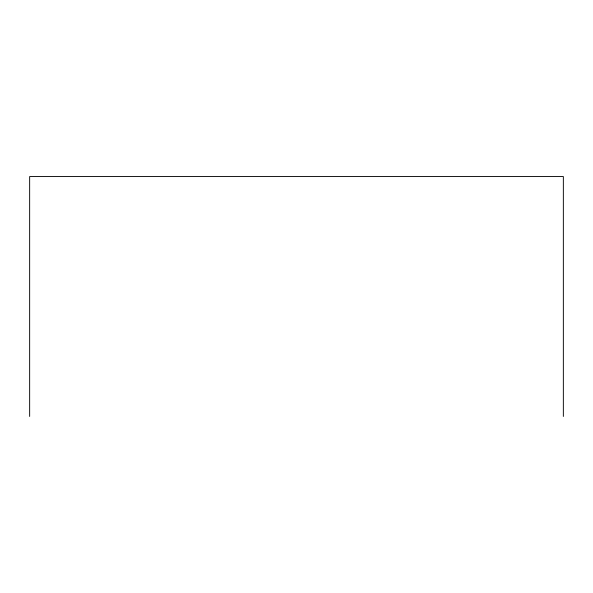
<?xml version="1.0" encoding="UTF-8"?>
<svg xmlns="http://www.w3.org/2000/svg" width="593" height="593" viewBox="0 0 593 593"><rect width="100%" height="100%" fill="white"/><g stroke="black" fill="none" stroke-linecap="round" stroke-linejoin="round"><path stroke-width="0.89" d="M563.35 416.442L563.35 176.558L29.65 176.558L29.65 416.442"/></g></svg>
